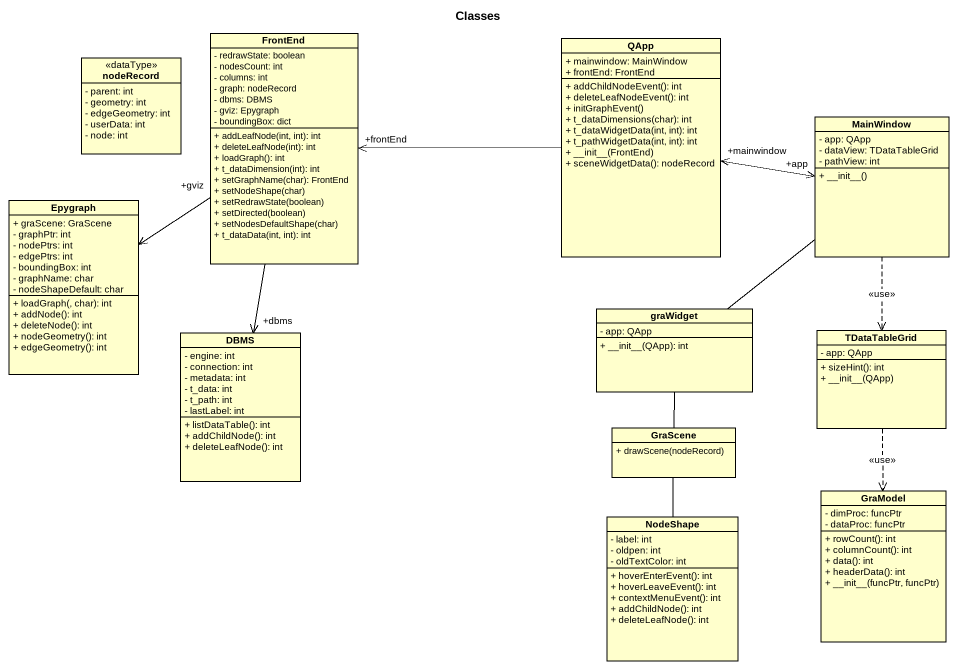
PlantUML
@startuml
title Classes
hide circle
hide empty members
skinparam classAttributeIconSize 0
class nodeRecord <<dataType>> {
  - parent: int
  - geometry: int
  - edgeGeometry: int
  - userData: int
  - node: int
}
class FrontEnd {
  - redrawState: boolean
  - nodesCount: int
  - columns: int
  - graph: nodeRecord
  - dbms: DBMS
  - gviz: Epygraph
  - boundingBox: dict
  + addLeafNode(int, int): int
  + deleteLeafNode(int): int
  + loadGraph(): int
  + t_dataDimension(int): int
  + setGraphName(char): FrontEnd
  + setNodeShape(char)
  + setRedrawState(boolean)
  + setDirected(boolean)
  + setNodesDefaultShape(char)
  + t_dataData(int, int): int
}
class QApp {
  + mainwindow: MainWindow
  + frontEnd: FrontEnd
  + addChildNodeEvent(): int
  + deleteLeafNodeEvent(): int
  + initGraphEvent()
  + t_dataDimensions(char): int
  + t_dataWidgetData(int, int): int
  + t_pathWidgetData(int, int): int
  + ~__init~__(FrontEnd)
  + sceneWidgetData(): nodeRecord
}
class MainWindow {
  - app: QApp
  - dataView: TDataTableGrid
  - pathView: int
  + ~__init~__()
}
class Epygraph {
  + graScene: GraScene
  - graphPtr: int
  - nodePtrs: int
  - edgePtrs: int
  - boundingBox: int
  - graphName: char
  - nodeShapeDefault: char
  + loadGraph(, char): int
  + addNode(): int
  + deleteNode(): int
  + nodeGeometry(): int
  + edgeGeometry(): int
}
class DBMS {
  - engine: int
  - connection: int
  - metadata: int
  - t_data: int
  - t_path: int
  - lastLabel: int
  + listDataTable(): int
  + addChildNode(): int
  + deleteLeafNode(): int
}
class graWidget {
  - app: QApp
  + ~__init~__(QApp): int
}
class TDataTableGrid {
  - app: QApp
  + sizeHint(): int
  + ~__init~__(QApp)
}
class GraScene {
  + drawScene(nodeRecord)
}
class GraModel {
  - dimProc: funcPtr
  - dataProc: funcPtr
  + rowCount(): int
  + columnCount(): int
  + data(): int
  + headerData(): int
  + ~__init~__(funcPtr, funcPtr)
}
class NodeShape {
  - label: int
  - oldpen: int
  - oldTextColor: int
  + hoverEnterEvent(): int
  + hoverLeaveEvent(): int
  + contextMenuEvent(): int
  + addChildNode(): int
  + deleteLeafNode(): int
}
FrontEnd "+gviz" --> Epygraph
FrontEnd --> "+dbms" DBMS
QApp -left-> "+frontEnd" FrontEnd
QApp "+mainwindow" <-right-> "+app" MainWindow
MainWindow -- graWidget
MainWindow ..> TDataTableGrid : <<use>>
graWidget -- GraScene
TDataTableGrid ..> GraModel : <<use>>
NodeShape -up- GraScene
@enduml
